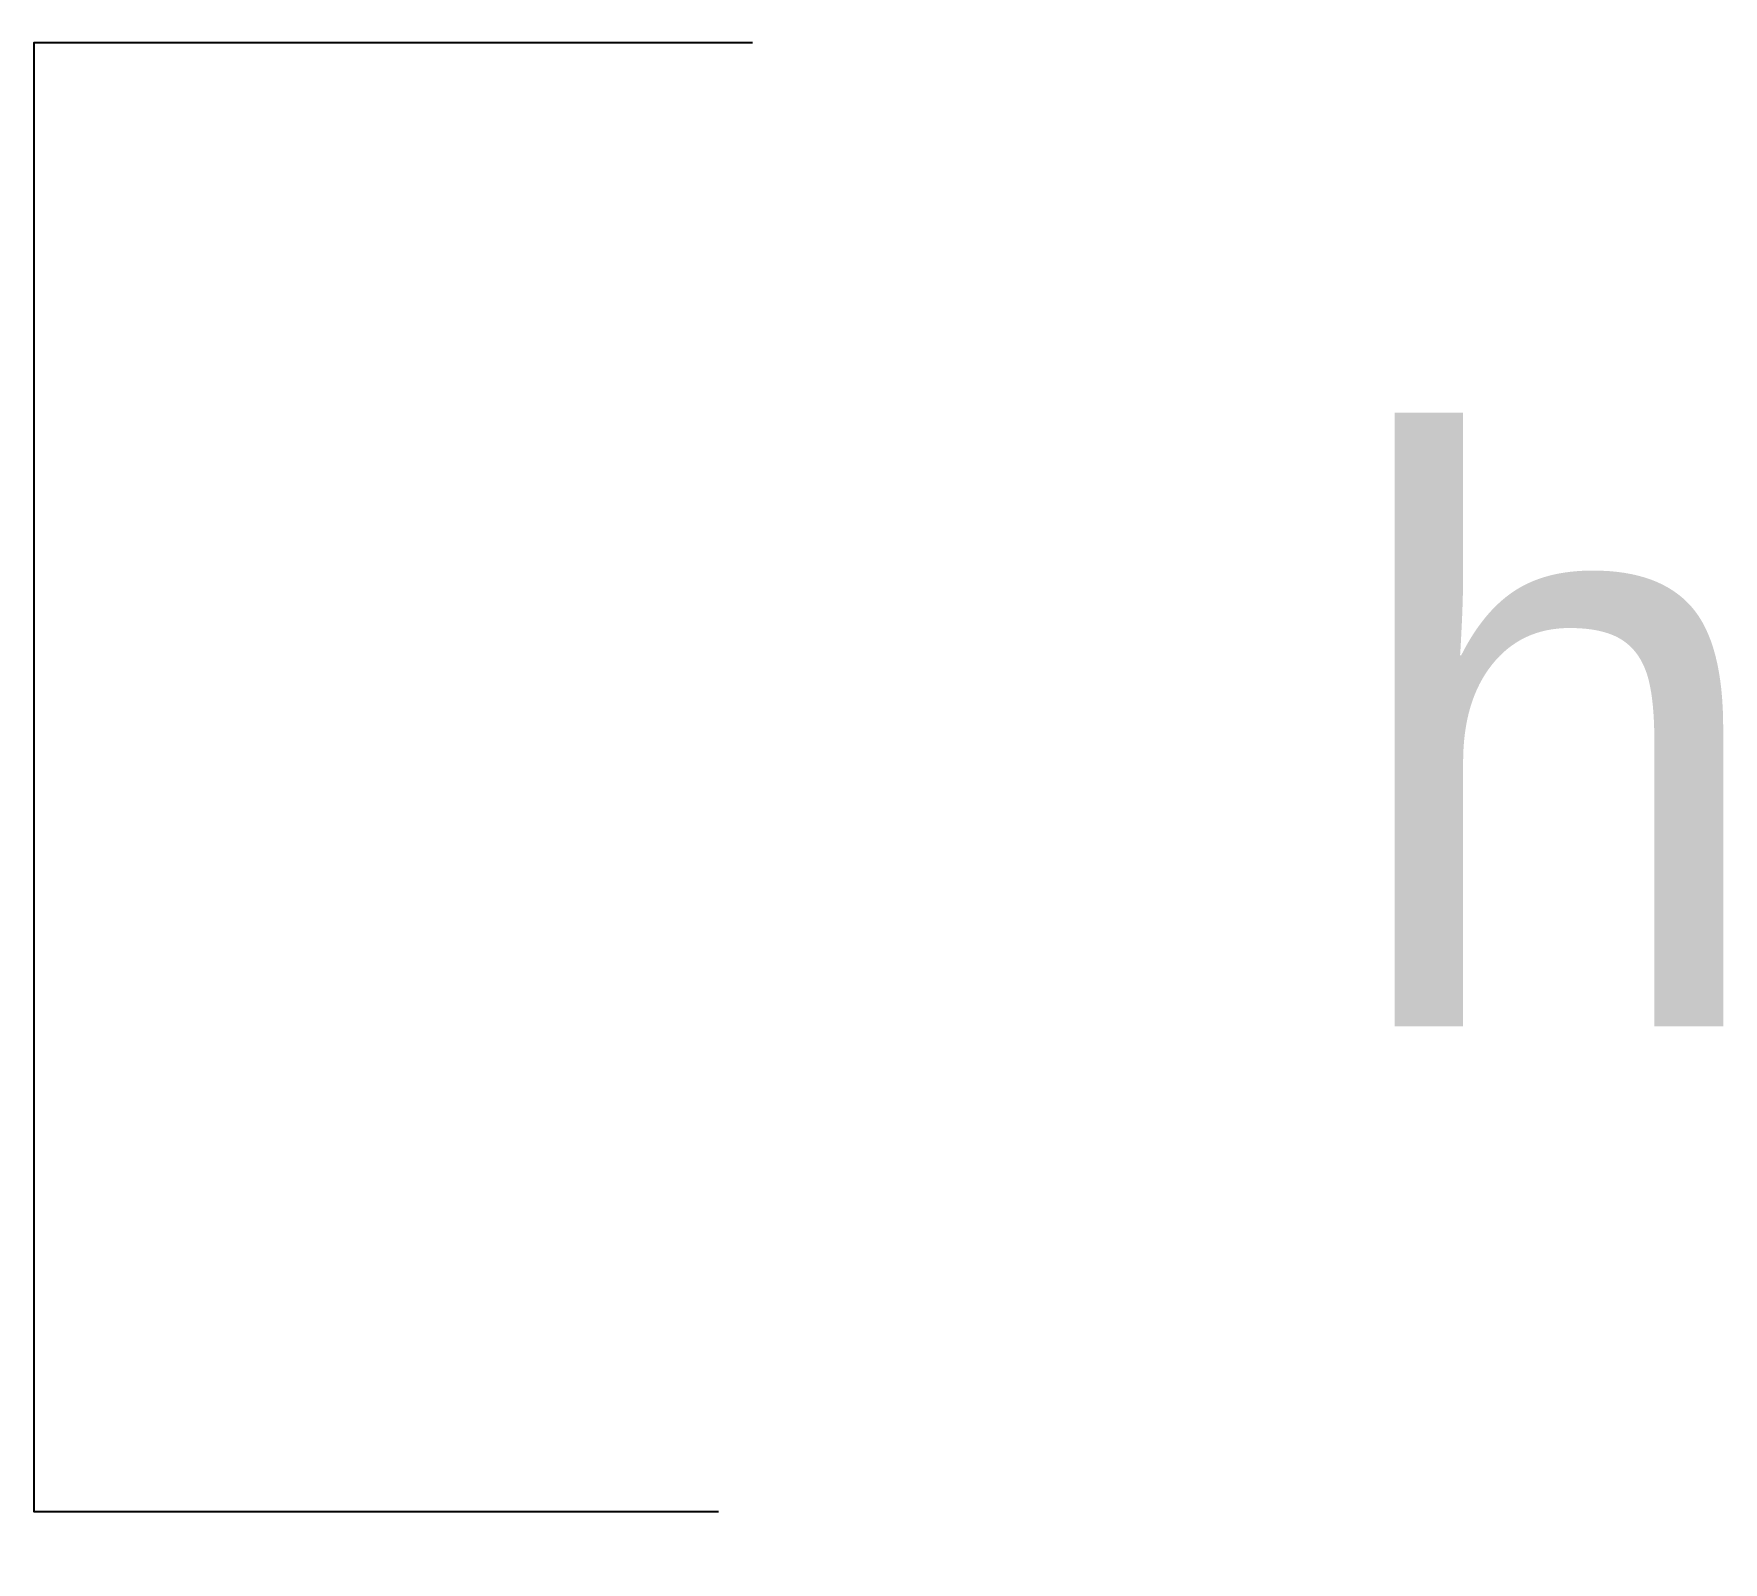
# Model space of a CAD drawing. Header units: metres. Extents: x -122313 to -121588, y -287696 to -287040.
import ezdxf

# ---------------------------------------------------------------- set-up
doc = ezdxf.new("R2010")
doc.units = ezdxf.units.M
doc.layers.add('STEEL', color=1, linetype='Continuous')
doc.layers.add('TEXT', color=3, linetype='Continuous')

msp = doc.modelspace()

# ---------------------------------------------------------------- linework, layer by layer
at = {"layer": 'STEEL'}
msp.add_lwpolyline([(-122004.22, -287044.32), (-122312.79, -287044.32), (-122312.79, -287674.52), (-122018.91, -287674.52)], dxfattribs=at)

# ---------------------------------------------------------------- texts
at = {"layer": 'TEXT'}
msp.add_text('h', height=250, dxfattribs=at).set_placement((-121751.77, -287466.32))

doc.saveas('drawing.dxf')
